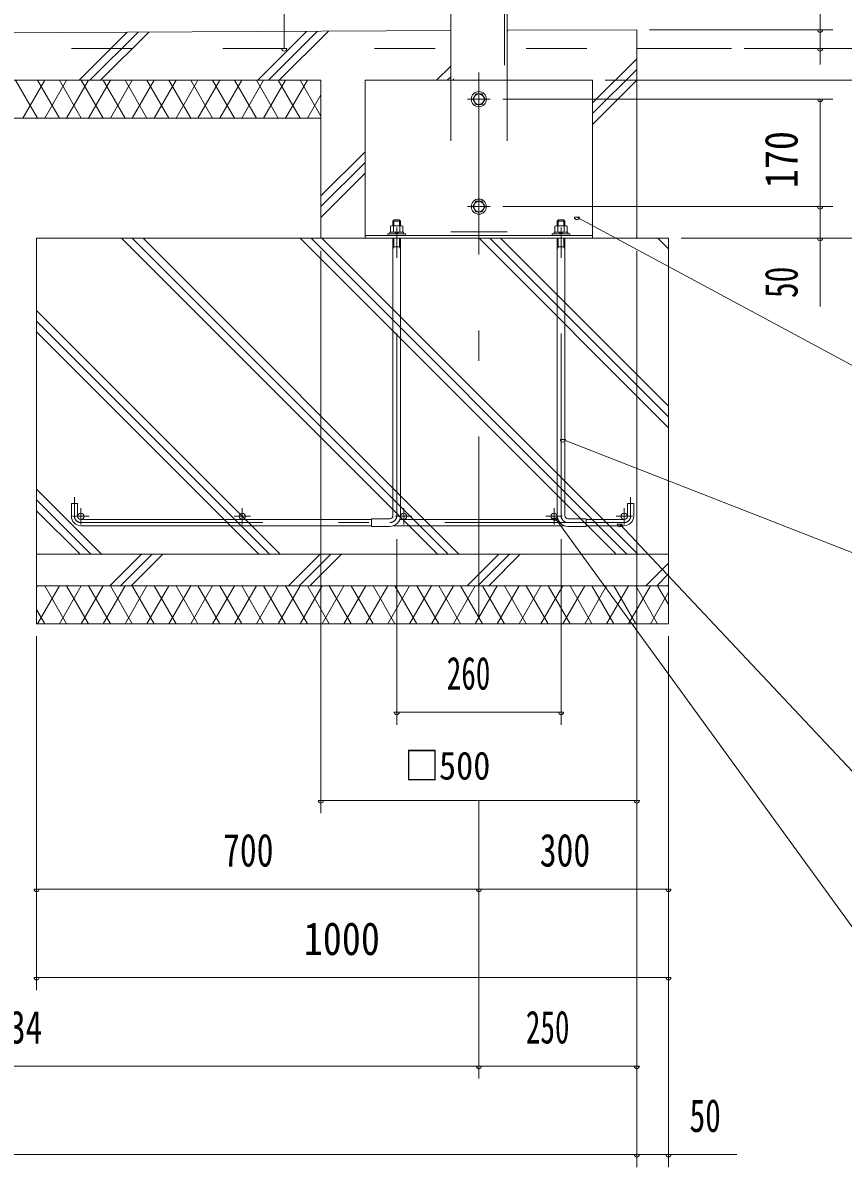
# Model space of a CAD drawing. Units: millimetres, scale not verified, with parts at other scales. Extents: x -26656 to 26658, y -10500 to 10500.
# Drawn here: x 19643 to 22888, y -3330 to 1197 of the extents above; entities that cross this region are included whole.
import ezdxf
from ezdxf.enums import TextEntityAlignment as Align

# ---------------------------------------------------------------- set-up
doc = ezdxf.new("R2010")
doc.units = ezdxf.units.MM
doc.header["$LTSCALE"] = 60
doc.linetypes.add('USER2', pattern=[10, 4, -6])
doc.linetypes.add('USER3', pattern=[24, 12, -5, 2, -5])
for name, color, linetype, lineweight in [('0-6_2-02BOLD', 7, 'Continuous', 18), ('0-7_2-12HIDDEN', 3, 'USER2', 18), ('0-8_2-22CENTER', 3, 'USER3', 18), ('0-9_2-42THIN', 4, 'Continuous', 18), ('0-A_2-52DIM', 3, 'Continuous', 18), ('0-B_2-62HATCH', 2, 'Continuous', 18)]:
    doc.layers.add(name, color=color, linetype=linetype, lineweight=lineweight)
doc.styles.add('ＭＳ ゴシック', font='')
doc.styles.get('ＭＳ ゴシック').set_extended_font_data('MS Gothic')

msp = doc.modelspace()

# ---------------------------------------------------------------- linework, layer by layer
at = {"layer": '0-6_2-02BOLD'}
for p, q in [((21335.46, 1574.93), (21335.46, 969.93)), ((21558.21, 1265.83), (21558.21, 969.93)), ((17973.21, 1150.37), (21335.46, 1166.42)), ((22446.84, 1094.93), (22071.84, 1094.93)), ((20821.84, 969.93), (18124.27, 969.93)), ((20821.84, 969.93), (20821.84, 344.93)), ((20996.84, 969.93), (21896.84, 969.93)), ((20996.84, 969.93), (20996.84, 344.93)), ((21896.84, 969.93), (21896.84, 344.93)), ((21471.37, 894.93), (21459.11, 916.18)), ((21434.57, 873.68), (21459.11, 873.68)), ((21459.11, 873.68), (21471.37, 894.93)), ((20821.84, 819.93), (18448.14, 819.93)), ((21471.37, 469.93), (21459.11, 491.18)), ((21459.11, 448.68), (21471.37, 469.93)), ((21106.84, 412.67), (21111.84, 417.67)), ((21106.84, 412.67), (21136.84, 412.67)), ((21106.84, 394.43), (21106.84, 412.67)), ((21111.84, 417.67), (21131.84, 417.67)), ((21131.84, 417.67), (21136.84, 412.67)), ((21136.84, 394.43), (21136.84, 412.67)), ((21434.57, 448.68), (21459.11, 448.68)), ((21761.84, 417.67), (21756.83, 412.67)), ((21756.83, 394.43), (21756.83, 412.67)), ((21786.84, 412.67), (21756.83, 412.67)), ((21781.83, 417.67), (21761.84, 417.67)), ((21786.84, 412.67), (21781.83, 417.67)), ((21786.84, 394.43), (21786.84, 412.67)), ((21094.97, 369.43), (21094.97, 361.93)), ((21097.3, 392.17), (21101.22, 394.43)), ((21097.3, 392.17), (21097.3, 369.43)), ((21101.22, 394.43), (21142.46, 394.43)), ((21109.57, 392.17), (21109.57, 369.43)), ((21114.34, 361.93), (21121.84, 369.43)), ((21121.84, 361.93), (21129.34, 369.43)), ((21134.11, 392.17), (21134.11, 369.43)), ((21142.46, 394.43), (21146.37, 392.17)), ((21146.37, 392.17), (21146.37, 369.43)), ((21744.96, 369.43), (21744.96, 361.93)), ((21798.71, 369.43), (21744.96, 369.43)), ((21759.57, 392.17), (21759.57, 369.43)), ((21771.84, 361.93), (21764.34, 369.43)), ((21779.34, 361.93), (21771.84, 369.43)), ((21784.11, 392.17), (21784.11, 369.43)), ((21796.37, 392.17), (21796.37, 369.43)), ((21798.71, 369.43), (21798.71, 361.93)), ((19696.84, 344.93), (19696.84, -1180.07)), ((19696.84, 344.93), (22196.84, 344.93)), ((20996.84, 356.18), (21896.84, 356.18)), ((21086.84, 361.93), (21156.84, 361.93)), ((21086.84, 361.93), (21086.84, 356.18)), ((21106.84, -752.57), (21106.84, 344.93)), ((21136.84, -752.57), (21136.84, 344.93)), ((21156.84, 361.93), (21156.84, 356.18)), ((21756.83, -752.57), (21756.83, 344.93)), ((21786.84, -752.57), (21786.84, 344.93)), ((21806.84, 361.93), (21806.84, 356.18)), ((21106.84, 311.18), (21136.84, 311.18)), ((21786.84, 311.18), (21756.83, 311.18)), ((19834.34, -755.07), (19834.34, -705.07)), ((22059.34, -755.07), (22059.34, -705.07)), ((19871.84, -767.57), (21021.84, -767.57)), ((21094.34, -765.07), (21021.84, -765.07)), ((21759.57, -767.57), (21134.1, -767.57)), ((21871.83, -765.07), (21799.34, -765.07)), ((21871.83, -795.07), (21871.83, -765.07)), ((22021.84, -767.57), (21871.83, -767.57)), ((19871.84, -792.57), (21021.84, -792.57)), ((21784.98, -792.57), (21108.7, -792.57)), ((21871.83, -795.07), (21799.34, -795.07)), ((22021.84, -792.57), (21871.83, -792.57)), ((22196.84, -905.07), (19696.84, -905.07)), ((22196.84, -1030.07), (19696.84, -1030.07))]:
    msp.add_line(p, q, dxfattribs=at)
for points in [[(21558.21, 1167.48), (22071.84, 1169.93), (22071.84, 344.93)], [(21434.57, 873.68), (21422.3, 894.93), (21434.57, 916.18), (21459.11, 916.18)], [(21434.57, 448.68), (21422.3, 469.93), (21434.57, 491.18), (21459.11, 491.18)], [(21094.97, 369.43), (21148.71, 369.43), (21148.71, 361.93)], [(21796.37, 392.17), (21792.46, 394.43), (21751.21, 394.43), (21747.3, 392.17), (21747.3, 369.43)], [(22196.84, 344.93), (22196.84, -1180.07), (19696.84, -1180.07)], [(21806.84, 361.93), (21736.84, 361.93), (21736.84, 356.18)], [(19859.34, -755.07), (19859.34, -705.07), (19834.34, -705.07)], [(22034.34, -755.07), (22034.34, -705.07), (22059.34, -705.07)], [(21094.34, -795.07), (21021.84, -795.07), (21021.84, -765.07)]]:
    msp.add_lwpolyline(points, dxfattribs=at)
for centre, radius in [((21446.84, 894.93), 30), ((21446.84, 894.93), 20.62), ((21446.84, 469.93), 30), ((21446.84, 469.93), 20.62), ((19871.84, -755.07), 12.5), ((20510.59, -755.07), 12.5), ((21149.34, -755.07), 12.5), ((21744.34, -755.07), 12.5), ((22021.84, -755.07), 12.5)]:
    msp.add_circle(centre, radius, dxfattribs=at)
for centre, radius, start, end in [((21103.43, 384.97), 9.46, 49.5701, 90), ((21121.84, 359.98), 34.45, 69.13593, 110.86406), ((21140.24, 384.97), 9.46, 90, 130.42989), ((21753.43, 384.97), 9.46, 49.57011, 90), ((21771.84, 359.98), 34.45, 69.13594, 110.86407), ((21790.24, 384.97), 9.46, 90, 130.4299), ((19871.84, -755.07), 37.5, 180, 270), ((21094.34, -752.57), 42.5, 270, 0), ((21094.34, -752.57), 12.5, 270, 0), ((21799.34, -752.57), 42.5, 180, 270), ((21799.34, -752.57), 12.5, 180, 270), ((22021.84, -755.07), 37.5, 270, 0)]:
    msp.add_arc(centre, radius, start, end, dxfattribs=at)
at = {"layer": '0-7_2-12HIDDEN'}
for p, q in [((21345.96, 1574.93), (21345.96, 969.93)), ((21547.71, 1269.65), (21547.71, 969.93)), ((16834.34, 1094.93), (22071.84, 1094.93)), ((21335.46, 969.93), (21335.46, 369.93)), ((21558.21, 969.93), (21558.21, 369.93)), ((21335.46, 369.93), (21558.21, 369.93))]:
    msp.add_line(p, q, dxfattribs=at)
at = {"layer": '0-8_2-22CENTER'}
for p, q in [((21446.84, 5319.93), (21446.84, -1305.07)), ((21401.84, 894.93), (21491.84, 894.93)), ((21401.84, 469.93), (21491.84, 469.93)), ((21121.84, -752.57), (21121.84, 447.67)), ((21771.84, -752.57), (21771.84, 447.67)), ((19846.84, -755.07), (19846.84, -680.07)), ((19871.84, -787.57), (19871.84, -722.57)), ((20510.59, -787.57), (20510.59, -722.57)), ((21149.34, -787.57), (21149.34, -722.57)), ((21744.34, -787.57), (21744.34, -722.57)), ((22021.84, -787.57), (22021.84, -722.57)), ((22046.84, -755.07), (22046.84, -680.07)), ((19904.34, -755.07), (19839.34, -755.07)), ((20543.09, -755.07), (20478.09, -755.07)), ((21181.84, -755.07), (21116.84, -755.07)), ((21776.84, -755.07), (21711.84, -755.07)), ((22054.34, -755.07), (21989.34, -755.07)), ((19871.84, -780.07), (22021.84, -780.07))]:
    msp.add_line(p, q, dxfattribs=at)
for centre, radius, start, end in [((19871.84, -755.07), 25, 180, 270), ((21094.34, -752.57), 27.5, 270, 0), ((21799.34, -752.57), 27.5, 180, 270), ((22021.84, -755.07), 25, 270, 0)]:
    msp.add_arc(centre, radius, start, end, dxfattribs=at)
at = {"layer": '0-9_2-42THIN'}
for p, q in [((21110.59, 394.43), (21110.59, 416.41)), ((21133.09, 394.43), (21133.09, 416.41)), ((21760.59, 394.43), (21760.59, 416.41)), ((21783.08, 394.43), (21783.08, 416.41)), ((21110.59, 311.18), (21110.59, 344.93)), ((21133.09, 311.18), (21133.09, 344.93)), ((21760.59, 311.18), (21760.59, 344.93)), ((21783.08, 311.18), (21783.08, 344.93)), ((21106.84, 304.69), (21110.59, 311.18)), ((21133.09, 311.18), (21136.84, 304.69)), ((21760.59, 311.18), (21756.83, 304.69)), ((21786.84, 304.69), (21783.08, 311.18))]:
    msp.add_line(p, q, dxfattribs=at)
at = {"layer": '0-A_2-52DIM'}
for p, q in [((20676.84, 1919.93), (20676.84, 1094.93)), ((22796.84, 1032.16), (22796.84, 1439.93)), ((22121.84, 1169.93), (22846.84, 1169.93)), ((22806.84, 1169.93), (22786.84, 1169.93)), ((20686.84, 1094.93), (20666.84, 1094.93)), ((22496.84, 1094.93), (23546.84, 1094.93)), ((22806.84, 1094.93), (22786.84, 1094.93)), ((21946.84, 969.93), (23196.84, 969.93)), ((21541.84, 894.93), (22846.84, 894.93)), ((22806.84, 894.93), (22786.84, 894.93)), ((22796.84, 74.93), (22796.84, 894.93)), ((21541.84, 469.93), (22846.84, 469.93)), ((22806.84, 469.93), (22786.84, 469.93)), ((21844.88, 428.62), (21824.88, 428.62)), ((22246.84, 344.93), (23196.84, 344.93)), ((22806.84, 344.93), (22786.84, 344.93)), ((20821.84, 294.93), (20821.84, -1930.07)), ((22071.84, 294.93), (22071.84, -3330.07)), ((21789.53, -451.73), (21769.53, -451.73)), ((21779.53, -451.73), (23196.84, -1005.07)), ((21757.97, -761.97), (21737.97, -761.97)), ((22014.11, -786.39), (21994.11, -786.39)), ((22004.11, -786.39), (23196.84, -2055.07)), ((21121.84, -845.07), (21121.84, -1580.07)), ((21771.84, -845.07), (21771.84, -1580.07)), ((19696.84, -1230.07), (19696.84, -2630.07)), ((22196.84, -1230.07), (22196.84, -3330.07)), ((21131.84, -1530.07), (21111.84, -1530.07)), ((21771.84, -1530.07), (21121.84, -1530.07)), ((21781.84, -1530.07), (21761.84, -1530.07)), ((20831.84, -1880.07), (20811.84, -1880.07)), ((22071.84, -1880.07), (20821.84, -1880.07)), ((21446.84, -1880.07), (21446.84, -2980.07)), ((22081.84, -1880.07), (22061.84, -1880.07)), ((19706.84, -2230.07), (19686.84, -2230.07)), ((22196.84, -2230.07), (19696.84, -2230.07)), ((21456.84, -2230.07), (21436.84, -2230.07)), ((22206.84, -2230.07), (22186.84, -2230.07)), ((19706.84, -2580.07), (19686.84, -2580.07)), ((22196.84, -2580.07), (19696.84, -2580.07)), ((22206.84, -2580.07), (22186.84, -2580.07)), ((22071.84, -2930.07), (16834.34, -2930.07)), ((21456.84, -2930.07), (21436.84, -2930.07)), ((22081.84, -2930.07), (22061.84, -2930.07)), ((16834.34, -3280.07), (22466.84, -3280.07)), ((22081.84, -3280.07), (22061.84, -3280.07)), ((22206.84, -3280.07), (22186.84, -3280.07))]:
    msp.add_line(p, q, dxfattribs=at)
for points in [[(21834.88, 428.62), (23196.84, -305.07), (25196.84, -305.07)], [(21747.97, -761.97), (23196.84, -2755.07), (24746.84, -2755.07)]]:
    msp.add_lwpolyline(points, dxfattribs=at)
for centre in [(22796.84, 1169.93), (20676.84, 1094.93), (22796.84, 1094.93), (22796.84, 894.93), (22796.84, 469.93), (21834.88, 428.62), (22796.84, 344.93), (21779.53, -451.73), (21747.97, -761.97), (22004.11, -786.39), (21121.84, -1530.07), (21771.84, -1530.07), (20821.84, -1880.07), (22071.84, -1880.07), (19696.84, -2230.07), (21446.84, -2230.07), (22196.84, -2230.07), (19696.84, -2580.07), (22196.84, -2580.07), (21446.84, -2930.07), (22071.84, -2930.07), (22071.84, -3280.07), (22196.84, -3280.07)]:
    msp.add_arc(centre, 10, 180, 0, dxfattribs=at)
at = {"layer": '0-B_2-62HATCH'}
for p, q in [((19865.2, 969.93), (20055.57, 1160.31)), ((19907.63, 969.93), (20098.2, 1160.51)), ((19950.05, 969.93), (20140.83, 1160.71)), ((20572.3, 969.93), (20766.08, 1163.7)), ((20614.73, 969.93), (20808.7, 1163.9)), ((20657.16, 969.93), (20851.33, 1164.1)), ((21558.21, 1163.88), (21561.83, 1167.5)), ((21896.84, 880.25), (22071.84, 1055.25)), ((21279.41, 969.93), (21335.46, 1025.98)), ((21896.84, 837.83), (22071.84, 1012.82)), ((19700.35, 819.93), (19613.75, 969.93)), ((19642.62, 819.93), (19729.22, 969.93)), ((19786.96, 819.93), (19700.35, 969.93)), ((19729.22, 819.93), (19815.82, 969.93)), ((19873.56, 819.93), (19786.96, 969.93)), ((19815.82, 819.93), (19902.42, 969.93)), ((19960.16, 819.93), (19873.56, 969.93)), ((19902.42, 819.93), (19989.03, 969.93)), ((20046.76, 819.93), (19960.16, 969.93)), ((19989.03, 819.93), (20075.63, 969.93)), ((20133.36, 819.93), (20046.76, 969.93)), ((20075.63, 819.93), (20162.23, 969.93)), ((20219.97, 819.93), (20133.36, 969.93)), ((20162.23, 819.93), (20248.83, 969.93)), ((20306.57, 819.93), (20219.97, 969.93)), ((20248.83, 819.93), (20335.44, 969.93)), ((20393.17, 819.93), (20306.57, 969.93)), ((20335.44, 819.93), (20422.04, 969.93)), ((20479.77, 819.93), (20393.17, 969.93)), ((20422.04, 819.93), (20508.64, 969.93)), ((20566.38, 819.93), (20479.78, 969.93)), ((20508.64, 819.93), (20595.24, 969.93)), ((20652.98, 819.93), (20566.38, 969.93)), ((20595.24, 819.93), (20681.85, 969.93)), ((20739.58, 819.93), (20652.98, 969.93)), ((20681.85, 819.93), (20768.45, 969.93)), ((20821.84, 827.47), (20739.58, 969.93)), ((21321.84, 969.93), (21335.46, 983.56)), ((21896.84, 795.4), (22071.84, 970.4)), ((20768.45, 819.93), (20821.84, 912.4)), ((20821.84, 512.36), (20996.84, 687.36)), ((20821.84, 469.93), (20996.84, 644.93)), ((20821.84, 427.5), (20996.84, 602.5)), ((20033.09, 344.93), (21283.09, -905.07)), ((20075.52, 344.93), (21325.52, -905.07)), ((20117.95, 344.93), (21367.94, -905.07)), ((20740.2, 344.93), (21990.2, -905.07)), ((20782.62, 344.93), (22032.62, -905.07)), ((20825.05, 344.93), (22075.05, -905.07)), ((21447.3, 344.93), (22196.84, -404.6)), ((21489.73, 344.93), (22196.84, -362.17)), ((21532.16, 344.93), (22196.84, -319.75)), ((22068.63, 344.93), (22071.84, 348.14)), ((22154.41, 344.93), (22196.84, 302.51)), ((19696.84, 58.93), (20660.84, -905.07)), ((19696.84, 16.5), (20618.41, -905.07)), ((19696.84, -25.92), (20575.99, -905.07)), ((19696.84, -648.18), (19953.73, -905.07)), ((19696.84, -690.6), (19911.31, -905.07)), ((19696.84, -733.03), (19868.88, -905.07)), ((19986.52, -1030.07), (20111.52, -905.07)), ((20028.94, -1030.07), (20153.94, -905.07)), ((20071.37, -1030.07), (20196.37, -905.07)), ((20693.62, -1030.07), (20818.62, -905.07)), ((20736.05, -1030.07), (20861.05, -905.07)), ((20778.48, -1030.07), (20903.48, -905.07)), ((21400.73, -1030.07), (21525.73, -905.07)), ((21443.16, -1030.07), (21568.15, -905.07)), ((21485.58, -1030.07), (21610.58, -905.07)), ((22107.84, -1030.07), (22196.84, -941.07)), ((22150.26, -1030.07), (22196.84, -983.5)), ((19696.84, -1036.15), (19700.35, -1030.07)), ((19700.35, -1180.07), (19786.96, -1030.07)), ((19815.82, -1180.07), (19729.22, -1030.07)), ((19786.96, -1180.07), (19873.56, -1030.07)), ((19902.42, -1180.07), (19815.82, -1030.07)), ((19873.56, -1180.07), (19960.16, -1030.07)), ((19989.03, -1180.07), (19902.42, -1030.07)), ((19960.16, -1180.07), (20046.76, -1030.07)), ((20075.63, -1180.07), (19989.03, -1030.07)), ((20046.76, -1180.07), (20133.36, -1030.07)), ((20162.23, -1180.07), (20075.63, -1030.07)), ((20133.36, -1180.07), (20219.97, -1030.07)), ((20248.83, -1180.07), (20162.23, -1030.07)), ((20219.97, -1180.07), (20306.57, -1030.07)), ((20335.44, -1180.07), (20248.83, -1030.07)), ((20306.57, -1180.07), (20393.17, -1030.07)), ((20422.04, -1180.07), (20335.44, -1030.07)), ((20393.17, -1180.07), (20479.77, -1030.07)), ((20508.64, -1180.07), (20422.04, -1030.07)), ((20479.77, -1180.07), (20566.38, -1030.07)), ((20595.25, -1180.07), (20508.64, -1030.07)), ((20566.38, -1180.07), (20652.98, -1030.07)), ((20681.85, -1180.07), (20595.25, -1030.07)), ((20652.98, -1180.07), (20739.58, -1030.07)), ((20768.45, -1180.07), (20681.85, -1030.07)), ((20739.58, -1180.07), (20826.19, -1030.07)), ((20855.05, -1180.07), (20768.45, -1030.07)), ((20826.19, -1180.07), (20912.79, -1030.07)), ((20941.66, -1180.07), (20855.05, -1030.07)), ((20912.79, -1180.07), (20999.39, -1030.07)), ((21028.26, -1180.07), (20941.66, -1030.07)), ((20999.39, -1180.07), (21085.99, -1030.07)), ((21114.86, -1180.07), (21028.26, -1030.07)), ((21085.99, -1180.07), (21172.6, -1030.07)), ((21201.46, -1180.07), (21114.86, -1030.07)), ((21172.6, -1180.07), (21259.2, -1030.07)), ((21288.07, -1180.07), (21201.46, -1030.07)), ((21259.2, -1180.07), (21345.8, -1030.07)), ((21374.67, -1180.07), (21288.06, -1030.07)), ((21345.8, -1180.07), (21432.4, -1030.07)), ((21461.27, -1180.07), (21374.67, -1030.07)), ((21432.4, -1180.07), (21519, -1030.07)), ((21547.87, -1180.07), (21461.27, -1030.07)), ((21519, -1180.07), (21605.61, -1030.07)), ((21634.48, -1180.07), (21547.87, -1030.07)), ((21605.61, -1180.07), (21692.21, -1030.07)), ((21721.08, -1180.07), (21634.48, -1030.07)), ((21692.21, -1180.07), (21778.81, -1030.07)), ((21807.68, -1180.07), (21721.08, -1030.07)), ((21778.81, -1180.07), (21865.42, -1030.07)), ((21894.28, -1180.07), (21807.68, -1030.07)), ((21865.42, -1180.07), (21952.02, -1030.07)), ((21980.89, -1180.07), (21894.28, -1030.07)), ((21952.02, -1180.07), (22038.62, -1030.07)), ((22067.49, -1180.07), (21980.89, -1030.07)), ((22038.62, -1180.07), (22125.22, -1030.07)), ((22154.09, -1180.07), (22067.49, -1030.07)), ((22196.84, -1104.11), (22154.09, -1030.07)), ((22192.69, -1030.07), (22196.84, -1025.92)), ((22125.22, -1180.07), (22196.84, -1056.03)), ((19729.22, -1180.07), (19696.84, -1123.99))]:
    msp.add_line(p, q, dxfattribs=at)

# ---------------------------------------------------------------- texts
at = {"layer": '0-A_2-52DIM', "color": 7, "style": 'ＭＳ ゴシック'}
for s, width, p in [('170', 0.85, (22746.84, 542.94)), ('50', 0.7, (22746.84, 108.21))]:
    msp.add_text(s, height=130.2, rotation=90, dxfattribs=dict(at, width=width)).set_placement(p, align=Align.BOTTOM_LEFT)
for s, height, width, p in [('260', 130.2, 0.65, (21319.56, -1480.07)), ('□500', 110.7, 0.9, (21153.09, -1830.07)), ('700', 130.2, 0.75, (20434.83, -2180.07)), ('300', 130.2, 0.75, (21687.74, -2180.07)), ('1000', 130.2, 0.85, (20754.03, -2530.07)), ('1434', 130.2, 0.75, (19453.82, -2880.07)), ('250', 130.2, 0.65, (21632.51, -2880.07)), ('50', 130.2, 0.7, (22280.12, -3230.07))]:
    msp.add_text(s, height=height, dxfattribs=dict(at, width=width)).set_placement(p, align=Align.BOTTOM_LEFT)

doc.saveas('drawing.dxf')
